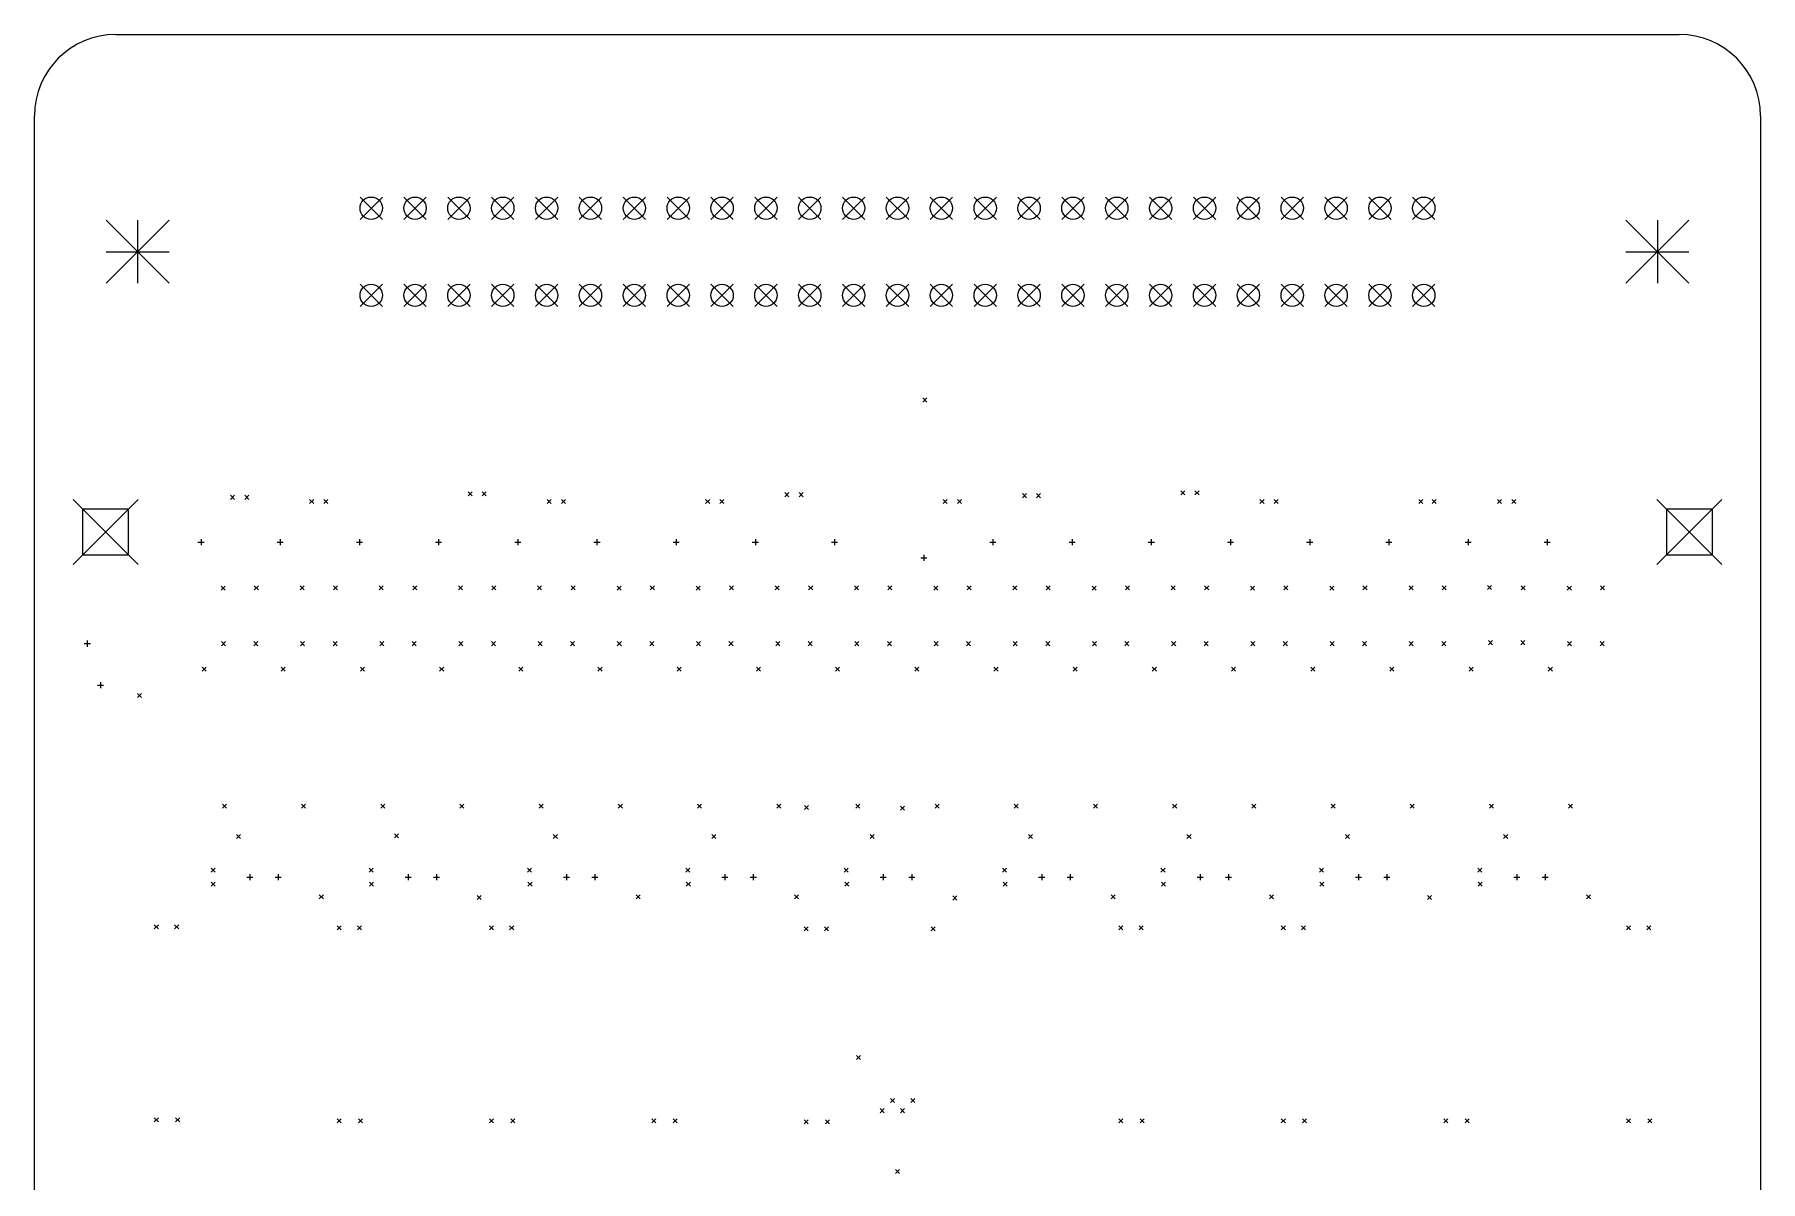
# Model space of a CAD drawing. Extents: x -2 to 85, y -27 to 85.
# Drawn here: x 0 to 85, y 28.5 to 85 of the extents above; entities that cross this region are included whole.
import ezdxf

# ---------------------------------------------------------------- set-up
doc = ezdxf.new("R2010")
doc.units = 0
doc.layers.add('BLACK', color=7, linetype='CONTINUOUS')

msp = doc.modelspace()

# ---------------------------------------------------------------- linework, layer by layer
at = {"layer": 'BLACK', "linetype": 'CONTINUOUS'}
for p, q in [((4, 85), (81, 85)), ((0, 4), (0, 81)), ((85, 81), (85, 4)), ((16.03, 76.995), (17.13, 75.895)), ((17.13, 76.995), (16.03, 75.895)), ((18.19, 76.995), (19.29, 75.895)), ((19.29, 76.995), (18.19, 75.895)), ((20.35, 76.995), (21.45, 75.895)), ((21.45, 76.995), (20.35, 75.895)), ((22.51, 76.995), (23.61, 75.895)), ((23.61, 76.995), (22.51, 75.895)), ((24.67, 76.995), (25.77, 75.895)), ((25.77, 76.995), (24.67, 75.895)), ((26.83, 76.995), (27.93, 75.895)), ((27.93, 76.995), (26.83, 75.895)), ((28.99, 76.995), (30.09, 75.895)), ((30.09, 76.995), (28.99, 75.895)), ((31.15, 76.995), (32.25, 75.895)), ((32.25, 76.995), (31.15, 75.895)), ((33.31, 76.995), (34.41, 75.895)), ((34.41, 76.995), (33.31, 75.895)), ((35.47, 76.995), (36.57, 75.895)), ((36.57, 76.995), (35.47, 75.895)), ((37.63, 76.995), (38.73, 75.895)), ((38.73, 76.995), (37.63, 75.895)), ((39.79, 76.995), (40.89, 75.895)), ((40.89, 76.995), (39.79, 75.895)), ((41.95, 76.995), (43.05, 75.895)), ((43.05, 76.995), (41.95, 75.895)), ((44.11, 76.995), (45.21, 75.895)), ((45.21, 76.995), (44.11, 75.895)), ((46.27, 76.995), (47.37, 75.895)), ((47.37, 76.995), (46.27, 75.895)), ((48.43, 76.995), (49.53, 75.895)), ((49.53, 76.995), (48.43, 75.895)), ((50.59, 76.995), (51.69, 75.895)), ((51.69, 76.995), (50.59, 75.895)), ((52.75, 76.995), (53.85, 75.895)), ((53.85, 76.995), (52.75, 75.895)), ((54.91, 76.995), (56.01, 75.895)), ((56.01, 76.995), (54.91, 75.895)), ((57.07, 76.995), (58.17, 75.895)), ((58.17, 76.995), (57.07, 75.895)), ((59.23, 76.995), (60.33, 75.895)), ((60.33, 76.995), (59.23, 75.895)), ((61.39, 76.995), (62.49, 75.895)), ((62.49, 76.995), (61.39, 75.895)), ((63.55, 76.995), (64.65, 75.895)), ((64.65, 76.995), (63.55, 75.895)), ((65.71, 76.995), (66.81, 75.895)), ((66.81, 76.995), (65.71, 75.895)), ((67.87, 76.995), (68.97, 75.895)), ((68.97, 76.995), (67.87, 75.895)), ((3.525, 75.85), (6.625, 72.75)), ((6.625, 75.85), (3.525, 72.75)), ((5.075, 75.85), (5.075, 72.75)), ((78.375, 75.85), (81.475, 72.75)), ((81.475, 75.85), (78.375, 72.75)), ((79.925, 75.85), (79.925, 72.75)), ((3.525, 74.3), (6.625, 74.3)), ((78.375, 74.3), (81.475, 74.3)), ((16.03, 72.705), (17.13, 71.605)), ((17.13, 72.705), (16.03, 71.605)), ((18.19, 72.705), (19.29, 71.605)), ((19.29, 72.705), (18.19, 71.605)), ((20.35, 72.705), (21.45, 71.605)), ((21.45, 72.705), (20.35, 71.605)), ((22.51, 72.705), (23.61, 71.605)), ((23.61, 72.705), (22.51, 71.605)), ((24.67, 72.705), (25.77, 71.605)), ((25.77, 72.705), (24.67, 71.605)), ((26.83, 72.705), (27.93, 71.605)), ((27.93, 72.705), (26.83, 71.605)), ((28.99, 72.705), (30.09, 71.605)), ((30.09, 72.705), (28.99, 71.605)), ((31.15, 72.705), (32.25, 71.605)), ((32.25, 72.705), (31.15, 71.605)), ((33.31, 72.705), (34.41, 71.605)), ((34.41, 72.705), (33.31, 71.605)), ((35.47, 72.705), (36.57, 71.605)), ((36.57, 72.705), (35.47, 71.605)), ((37.63, 72.705), (38.73, 71.605)), ((38.73, 72.705), (37.63, 71.605)), ((39.79, 72.705), (40.89, 71.605)), ((40.89, 72.705), (39.79, 71.605)), ((41.95, 72.705), (43.05, 71.605)), ((43.05, 72.705), (41.95, 71.605)), ((44.11, 72.705), (45.21, 71.605)), ((45.21, 72.705), (44.11, 71.605)), ((46.27, 72.705), (47.37, 71.605)), ((47.37, 72.705), (46.27, 71.605)), ((48.43, 72.705), (49.53, 71.605)), ((49.53, 72.705), (48.43, 71.605)), ((50.59, 72.705), (51.69, 71.605)), ((51.69, 72.705), (50.59, 71.605)), ((52.75, 72.705), (53.85, 71.605)), ((53.85, 72.705), (52.75, 71.605)), ((54.91, 72.705), (56.01, 71.605)), ((56.01, 72.705), (54.91, 71.605)), ((57.07, 72.705), (58.17, 71.605)), ((58.17, 72.705), (57.07, 71.605)), ((59.23, 72.705), (60.33, 71.605)), ((60.33, 72.705), (59.23, 71.605)), ((61.39, 72.705), (62.49, 71.605)), ((62.49, 72.705), (61.39, 71.605)), ((63.55, 72.705), (64.65, 71.605)), ((64.65, 72.705), (63.55, 71.605)), ((65.71, 72.705), (66.81, 71.605)), ((66.81, 72.705), (65.71, 71.605)), ((67.87, 72.705), (68.97, 71.605)), ((68.97, 72.705), (67.87, 71.605)), ((43.75, 67.1), (43.95, 66.9)), ((43.95, 67.1), (43.75, 66.9)), ((1.9, 62.1), (5.1, 58.9)), ((5.1, 62.1), (1.9, 58.9)), ((9.65, 62.3066), (9.85, 62.1066)), ((9.85, 62.3066), (9.65, 62.1066)), ((10.35, 62.3066), (10.55, 62.1066)), ((10.55, 62.3066), (10.35, 62.1066)), ((13.55, 62.1), (13.75, 61.9)), ((13.75, 62.1), (13.55, 61.9)), ((14.25, 62.1), (14.45, 61.9)), ((14.45, 62.1), (14.25, 61.9)), ((21.35, 62.4846), (21.55, 62.2846)), ((21.55, 62.4846), (21.35, 62.2846)), ((22.05, 62.4846), (22.25, 62.2846)), ((22.25, 62.4846), (22.05, 62.2846)), ((25.2497, 62.1), (25.4497, 61.9)), ((25.4497, 62.1), (25.2497, 61.9)), ((25.9497, 62.1), (26.1497, 61.9)), ((26.1497, 62.1), (25.9497, 61.9)), ((33.05, 62.1), (33.25, 61.9)), ((33.25, 62.1), (33.05, 61.9)), ((33.75, 62.1), (33.95, 61.9)), ((33.95, 62.1), (33.75, 61.9)), ((36.9498, 62.4374), (37.1497, 62.2374)), ((37.1497, 62.4374), (36.9498, 62.2374)), ((37.6497, 62.4374), (37.8498, 62.2374)), ((37.8498, 62.4374), (37.6497, 62.2374)), ((44.75, 62.1), (44.95, 61.9)), ((44.95, 62.1), (44.75, 61.9)), ((45.45, 62.1), (45.65, 61.9)), ((45.65, 62.1), (45.45, 61.9)), ((48.6497, 62.3873), (48.8498, 62.1873)), ((48.8498, 62.3873), (48.6497, 62.1873)), ((49.3498, 62.3873), (49.5497, 62.1873)), ((49.5497, 62.3873), (49.3498, 62.1873)), ((56.4497, 62.5237), (56.6497, 62.3237)), ((56.6497, 62.5237), (56.4497, 62.3237)), ((57.1497, 62.5237), (57.3498, 62.3237)), ((57.3498, 62.5237), (57.1497, 62.3237)), ((60.35, 62.1), (60.55, 61.9)), ((60.55, 62.1), (60.35, 61.9)), ((61.05, 62.1), (61.25, 61.9)), ((61.25, 62.1), (61.05, 61.9)), ((68.17, 62.1), (68.37, 61.9)), ((68.37, 62.1), (68.17, 61.9)), ((68.83, 62.1), (69.03, 61.9)), ((69.03, 62.1), (68.83, 61.9)), ((72.05, 62.1), (72.25, 61.9)), ((72.25, 62.1), (72.05, 61.9)), ((72.75, 62.1), (72.95, 61.9)), ((72.95, 62.1), (72.75, 61.9)), ((79.9, 62.1), (83.1, 58.9)), ((83.1, 62.1), (79.9, 58.9)), ((4.63138, 61.6314), (2.36862, 61.6314)), ((2.36862, 61.6314), (2.36862, 59.3686)), ((4.63138, 59.3686), (4.63138, 61.6314)), ((82.6314, 61.6314), (80.3686, 61.6314)), ((80.3686, 61.6314), (80.3686, 59.3686)), ((82.6314, 59.3686), (82.6314, 61.6314)), ((8.05, 60), (8.35, 60)), ((8.2, 60.15), (8.2, 59.85)), ((11.95, 60), (12.25, 60)), ((12.1, 60.15), (12.1, 59.85)), ((15.85, 60), (16.15, 60)), ((16, 60.15), (16, 59.85)), ((19.75, 60), (20.05, 60)), ((19.9, 60.15), (19.9, 59.85)), ((23.65, 60), (23.95, 60)), ((23.8, 60.15), (23.8, 59.85)), ((27.55, 60), (27.85, 60)), ((27.7, 60.15), (27.7, 59.85)), ((31.45, 60), (31.75, 60)), ((31.6, 60.15), (31.6, 59.85)), ((35.35, 60), (35.65, 60)), ((35.5, 60.15), (35.5, 59.85)), ((39.25, 60), (39.55, 60)), ((39.4, 60.15), (39.4, 59.85)), ((47.05, 60), (47.35, 60)), ((47.2, 60.15), (47.2, 59.85)), ((50.95, 60), (51.25, 60)), ((51.1, 60.15), (51.1, 59.85)), ((54.85, 60), (55.15, 60)), ((55, 60.15), (55, 59.85)), ((58.75, 60), (59.05, 60)), ((58.9, 60.15), (58.9, 59.85)), ((62.65, 60), (62.95, 60)), ((62.8, 60.15), (62.8, 59.85)), ((66.55, 60), (66.85, 60)), ((66.7, 60.15), (66.7, 59.85)), ((70.45, 60), (70.75, 60)), ((70.6, 60.15), (70.6, 59.85)), ((74.35, 60), (74.65, 60)), ((74.5, 60.15), (74.5, 59.85)), ((2.36862, 59.3686), (4.63138, 59.3686)), ((43.65, 59.225), (43.95, 59.225)), ((43.8, 59.375), (43.8, 59.075)), ((80.3686, 59.3686), (82.6314, 59.3686)), ((9.1875, 57.8375), (9.3875, 57.6375)), ((9.3875, 57.8375), (9.1875, 57.6375)), ((10.825, 57.85), (11.025, 57.65)), ((11.025, 57.85), (10.825, 57.65)), ((13.0747, 57.85), (13.2747, 57.65)), ((13.2747, 57.85), (13.0747, 57.65)), ((14.7247, 57.85), (14.9247, 57.65)), ((14.9247, 57.85), (14.7247, 57.65)), ((16.9748, 57.85), (17.1747, 57.65)), ((17.1747, 57.85), (16.9748, 57.65)), ((18.6247, 57.85), (18.8247, 57.65)), ((18.8247, 57.85), (18.6247, 57.65)), ((20.8747, 57.85), (21.0747, 57.65)), ((21.0747, 57.85), (20.8747, 57.65)), ((22.5247, 57.85), (22.7248, 57.65)), ((22.7248, 57.85), (22.5247, 57.65)), ((24.7747, 57.85), (24.9748, 57.65)), ((24.9748, 57.85), (24.7747, 57.65)), ((26.4247, 57.85), (26.6247, 57.65)), ((26.6247, 57.85), (26.4247, 57.65)), ((28.6874, 57.8374), (28.8874, 57.6374)), ((28.8874, 57.8374), (28.6874, 57.6374)), ((30.3247, 57.85), (30.5247, 57.65)), ((30.5247, 57.85), (30.3247, 57.65)), ((32.5874, 57.8374), (32.7874, 57.6374)), ((32.7874, 57.8374), (32.5874, 57.6374)), ((34.2248, 57.85), (34.4247, 57.65)), ((34.4247, 57.85), (34.2248, 57.65)), ((36.4748, 57.85), (36.6747, 57.65)), ((36.6747, 57.85), (36.4748, 57.65)), ((38.1247, 57.85), (38.3248, 57.65)), ((38.3248, 57.85), (38.1247, 57.65)), ((40.3747, 57.85), (40.5748, 57.65)), ((40.5748, 57.85), (40.3747, 57.65)), ((42.0247, 57.85), (42.2248, 57.65)), ((42.2248, 57.85), (42.0247, 57.65)), ((44.2874, 57.8374), (44.4874, 57.6374)), ((44.4874, 57.8374), (44.2874, 57.6374)), ((45.9247, 57.85), (46.1247, 57.65)), ((46.1247, 57.85), (45.9247, 57.65)), ((48.1747, 57.85), (48.3747, 57.65)), ((48.3747, 57.85), (48.1747, 57.65)), ((49.8247, 57.85), (50.0247, 57.65)), ((50.0247, 57.85), (49.8247, 57.65)), ((52.0874, 57.8374), (52.2874, 57.6374)), ((52.2874, 57.8374), (52.0874, 57.6374)), ((53.7248, 57.85), (53.9247, 57.65)), ((53.9247, 57.85), (53.7248, 57.65)), ((55.9748, 57.85), (56.1747, 57.65)), ((56.1747, 57.85), (55.9748, 57.65)), ((57.6247, 57.85), (57.8247, 57.65)), ((57.8247, 57.85), (57.6247, 57.65)), ((59.8874, 57.8374), (60.0874, 57.6374)), ((60.0874, 57.8374), (59.8874, 57.6374)), ((61.5247, 57.85), (61.7248, 57.65)), ((61.7248, 57.85), (61.5247, 57.65)), ((63.7874, 57.8374), (63.9874, 57.6374)), ((63.9874, 57.8374), (63.7874, 57.6374)), ((65.4248, 57.85), (65.6247, 57.65)), ((65.6247, 57.85), (65.4248, 57.65)), ((67.7, 57.85), (67.9, 57.65)), ((67.9, 57.85), (67.7, 57.65)), ((69.3247, 57.85), (69.5247, 57.65)), ((69.5247, 57.85), (69.3247, 57.65)), ((71.55, 57.8624), (71.75, 57.6624)), ((71.75, 57.8624), (71.55, 57.6624)), ((73.2124, 57.85), (73.4124, 57.65)), ((73.4124, 57.85), (73.2124, 57.65)), ((75.4874, 57.8374), (75.6874, 57.6374)), ((75.6874, 57.8374), (75.4874, 57.6374)), ((77.1247, 57.85), (77.3247, 57.65)), ((77.3247, 57.85), (77.1247, 57.65)), ((2.45, 55), (2.75, 55)), ((2.6, 55.15), (2.6, 54.85)), ((9.2005, 55.1), (9.4005, 54.9)), ((9.4005, 55.1), (9.2005, 54.9)), ((10.8, 55.1), (11, 54.9)), ((11, 55.1), (10.8, 54.9)), ((13.1002, 55.1), (13.3003, 54.9)), ((13.3003, 55.1), (13.1002, 54.9)), ((14.6997, 55.1), (14.8997, 54.9)), ((14.8997, 55.1), (14.6997, 54.9)), ((17.0002, 55.1), (17.2003, 54.9)), ((17.2003, 55.1), (17.0002, 54.9)), ((18.5998, 55.1), (18.7997, 54.9)), ((18.7997, 55.1), (18.5998, 54.9)), ((20.9002, 55.1), (21.1002, 54.9)), ((21.1002, 55.1), (20.9002, 54.9)), ((22.4997, 55.1), (22.6997, 54.9)), ((22.6997, 55.1), (22.4997, 54.9)), ((24.8002, 55.1), (25.0002, 54.9)), ((25.0002, 55.1), (24.8002, 54.9)), ((26.3997, 55.1), (26.5998, 54.9)), ((26.5998, 55.1), (26.3997, 54.9)), ((28.7002, 55.1), (28.9002, 54.9)), ((28.9002, 55.1), (28.7002, 54.9)), ((30.2997, 55.1), (30.4997, 54.9)), ((30.4997, 55.1), (30.2997, 54.9)), ((32.6002, 55.1), (32.8002, 54.9)), ((32.8002, 55.1), (32.6002, 54.9)), ((34.1998, 55.1), (34.3997, 54.9)), ((34.3997, 55.1), (34.1998, 54.9)), ((36.5003, 55.1), (36.7002, 54.9)), ((36.7002, 55.1), (36.5003, 54.9)), ((38.0998, 55.1), (38.2997, 54.9)), ((38.2997, 55.1), (38.0998, 54.9)), ((40.4002, 55.1), (40.6002, 54.9)), ((40.6002, 55.1), (40.4002, 54.9)), ((41.9997, 55.1), (42.1997, 54.9)), ((42.1997, 55.1), (41.9997, 54.9)), ((44.3002, 55.1), (44.5003, 54.9)), ((44.5003, 55.1), (44.3002, 54.9)), ((45.8997, 55.1), (46.0998, 54.9)), ((46.0998, 55.1), (45.8997, 54.9)), ((48.2002, 55.1), (48.4002, 54.9)), ((48.4002, 55.1), (48.2002, 54.9)), ((49.7997, 55.1), (49.9997, 54.9)), ((49.9997, 55.1), (49.7997, 54.9)), ((52.1002, 55.1), (52.3002, 54.9)), ((52.3002, 55.1), (52.1002, 54.9)), ((53.6997, 55.1), (53.8997, 54.9)), ((53.8997, 55.1), (53.6997, 54.9)), ((56.0002, 55.1), (56.2002, 54.9)), ((56.2002, 55.1), (56.0002, 54.9)), ((57.5998, 55.1), (57.7997, 54.9)), ((57.7997, 55.1), (57.5998, 54.9)), ((59.9002, 55.1), (60.1002, 54.9)), ((60.1002, 55.1), (59.9002, 54.9)), ((61.4997, 55.1), (61.6997, 54.9)), ((61.6997, 55.1), (61.4997, 54.9)), ((63.8002, 55.1), (64.0002, 54.9)), ((64.0002, 55.1), (63.8002, 54.9)), ((65.3997, 55.1), (65.5998, 54.9)), ((65.5998, 55.1), (65.3997, 54.9)), ((67.7002, 55.1), (67.9002, 54.9)), ((67.9002, 55.1), (67.7002, 54.9)), ((69.2998, 55.1), (69.4997, 54.9)), ((69.4997, 55.1), (69.2998, 54.9)), ((71.6003, 55.15), (71.8002, 54.95)), ((71.8002, 55.15), (71.6003, 54.95)), ((73.1997, 55.15), (73.3997, 54.95)), ((73.3997, 55.15), (73.1997, 54.95)), ((75.5002, 55.1), (75.7002, 54.9)), ((75.7002, 55.1), (75.5002, 54.9)), ((77.0998, 55.1), (77.2998, 54.9)), ((77.2998, 55.1), (77.0998, 54.9)), ((8.25, 53.85), (8.45, 53.65)), ((8.45, 53.85), (8.25, 53.65)), ((12.15, 53.85), (12.35, 53.65)), ((12.35, 53.85), (12.15, 53.65)), ((16.05, 53.85), (16.25, 53.65)), ((16.25, 53.85), (16.05, 53.65)), ((19.95, 53.85), (20.15, 53.65)), ((20.15, 53.85), (19.95, 53.65)), ((23.85, 53.85), (24.05, 53.65)), ((24.05, 53.85), (23.85, 53.65)), ((27.75, 53.85), (27.95, 53.65)), ((27.95, 53.85), (27.75, 53.65)), ((31.65, 53.85), (31.85, 53.65)), ((31.85, 53.85), (31.65, 53.65)), ((35.55, 53.85), (35.75, 53.65)), ((35.75, 53.85), (35.55, 53.65)), ((39.45, 53.85), (39.65, 53.65)), ((39.65, 53.85), (39.45, 53.65)), ((43.35, 53.85), (43.55, 53.65)), ((43.55, 53.85), (43.35, 53.65)), ((47.25, 53.85), (47.45, 53.65)), ((47.45, 53.85), (47.25, 53.65)), ((51.15, 53.85), (51.35, 53.65)), ((51.35, 53.85), (51.15, 53.65)), ((55.05, 53.85), (55.25, 53.65)), ((55.25, 53.85), (55.05, 53.65)), ((58.95, 53.85), (59.15, 53.65)), ((59.15, 53.85), (58.95, 53.65)), ((62.85, 53.85), (63.05, 53.65)), ((63.05, 53.85), (62.85, 53.65)), ((66.75, 53.85), (66.95, 53.65)), ((66.95, 53.85), (66.75, 53.65)), ((70.65, 53.85), (70.85, 53.65)), ((70.85, 53.85), (70.65, 53.65)), ((74.55, 53.85), (74.75, 53.65)), ((74.75, 53.85), (74.55, 53.65)), ((3.1, 52.95), (3.4, 52.95)), ((3.25, 53.1), (3.25, 52.8)), ((5.075, 52.55), (5.275, 52.35)), ((5.275, 52.55), (5.075, 52.35)), ((9.25, 47.1), (9.45, 46.9)), ((9.45, 47.1), (9.25, 46.9)), ((13.15, 47.1), (13.35, 46.9)), ((13.35, 47.1), (13.15, 46.9)), ((17.05, 47.1), (17.25, 46.9)), ((17.25, 47.1), (17.05, 46.9)), ((20.95, 47.1), (21.15, 46.9)), ((21.15, 47.1), (20.95, 46.9)), ((24.85, 47.1), (25.05, 46.9)), ((25.05, 47.1), (24.85, 46.9)), ((28.75, 47.1), (28.95, 46.9)), ((28.95, 47.1), (28.75, 46.9)), ((32.65, 47.1), (32.85, 46.9)), ((32.85, 47.1), (32.65, 46.9)), ((36.55, 47.1), (36.75, 46.9)), ((36.75, 47.1), (36.55, 46.9)), ((37.925, 47.025), (38.125, 46.825)), ((38.125, 47.025), (37.925, 46.825)), ((40.45, 47.1), (40.65, 46.9)), ((40.65, 47.1), (40.45, 46.9)), ((42.65, 47), (42.85, 46.8)), ((42.85, 47), (42.65, 46.8)), ((44.35, 47.1), (44.55, 46.9)), ((44.55, 47.1), (44.35, 46.9)), ((48.25, 47.1), (48.45, 46.9)), ((48.45, 47.1), (48.25, 46.9)), ((52.15, 47.1), (52.35, 46.9)), ((52.35, 47.1), (52.15, 46.9)), ((56.05, 47.1), (56.25, 46.9)), ((56.25, 47.1), (56.05, 46.9)), ((59.95, 47.1), (60.15, 46.9)), ((60.15, 47.1), (59.95, 46.9)), ((63.85, 47.1), (64.05, 46.9)), ((64.05, 47.1), (63.85, 46.9)), ((67.75, 47.1), (67.95, 46.9)), ((67.95, 47.1), (67.75, 46.9)), ((71.65, 47.1), (71.85, 46.9)), ((71.85, 47.1), (71.65, 46.9)), ((75.55, 47.1), (75.75, 46.9)), ((75.75, 47.1), (75.55, 46.9)), ((9.95, 45.6), (10.15, 45.4)), ((10.15, 45.6), (9.95, 45.4)), ((17.7307, 45.6307), (17.9307, 45.4307)), ((17.9307, 45.6307), (17.7307, 45.4307)), ((25.55, 45.6), (25.75, 45.4)), ((25.75, 45.6), (25.55, 45.4)), ((33.3557, 45.6), (33.5557, 45.4)), ((33.5557, 45.6), (33.3557, 45.4)), ((41.1557, 45.6057), (41.3557, 45.4057)), ((41.3557, 45.6057), (41.1557, 45.4057)), ((48.95, 45.6), (49.15, 45.4)), ((49.15, 45.6), (48.95, 45.4)), ((56.7557, 45.6), (56.9557, 45.4)), ((56.9557, 45.6), (56.7557, 45.4)), ((64.5557, 45.6), (64.7557, 45.4)), ((64.7557, 45.6), (64.5557, 45.4)), ((72.35, 45.6), (72.55, 45.4)), ((72.55, 45.6), (72.35, 45.4)), ((8.7, 43.95), (8.9, 43.75)), ((8.9, 43.95), (8.7, 43.75)), ((10.45, 43.5), (10.75, 43.5)), ((10.6, 43.65), (10.6, 43.35)), ((11.85, 43.5), (12.15, 43.5)), ((12, 43.65), (12, 43.35)), ((16.475, 43.95), (16.675, 43.75)), ((16.675, 43.95), (16.475, 43.75)), ((18.25, 43.5), (18.55, 43.5)), ((18.4, 43.65), (18.4, 43.35)), ((19.65, 43.5), (19.95, 43.5)), ((19.8, 43.65), (19.8, 43.35)), ((24.275, 43.95), (24.475, 43.75)), ((24.475, 43.95), (24.275, 43.75)), ((26.05, 43.5), (26.35, 43.5)), ((26.2, 43.65), (26.2, 43.35)), ((27.45, 43.5), (27.75, 43.5)), ((27.6, 43.65), (27.6, 43.35)), ((32.075, 43.95), (32.275, 43.75)), ((32.275, 43.95), (32.075, 43.75)), ((33.85, 43.5), (34.15, 43.5)), ((34, 43.65), (34, 43.35)), ((35.25, 43.5), (35.55, 43.5)), ((35.4, 43.65), (35.4, 43.35)), ((39.875, 43.95), (40.075, 43.75)), ((40.075, 43.95), (39.875, 43.75)), ((41.65, 43.5), (41.95, 43.5)), ((41.8, 43.65), (41.8, 43.35)), ((43.05, 43.5), (43.35, 43.5)), ((43.2, 43.65), (43.2, 43.35)), ((47.675, 43.95), (47.875, 43.75)), ((47.875, 43.95), (47.675, 43.75)), ((49.45, 43.5), (49.75, 43.5)), ((49.6, 43.65), (49.6, 43.35)), ((50.85, 43.5), (51.15, 43.5)), ((51, 43.65), (51, 43.35)), ((55.475, 43.95), (55.675, 43.75)), ((55.675, 43.95), (55.475, 43.75)), ((57.25, 43.5), (57.55, 43.5)), ((57.4, 43.65), (57.4, 43.35)), ((58.65, 43.5), (58.95, 43.5)), ((58.8, 43.65), (58.8, 43.35)), ((63.275, 43.95), (63.475, 43.75)), ((63.475, 43.95), (63.275, 43.75)), ((65.05, 43.5), (65.35, 43.5)), ((65.2, 43.65), (65.2, 43.35)), ((66.45, 43.5), (66.75, 43.5)), ((66.6, 43.65), (66.6, 43.35)), ((71.075, 43.95), (71.275, 43.75)), ((71.275, 43.95), (71.075, 43.75)), ((72.85, 43.5), (73.15, 43.5)), ((73, 43.65), (73, 43.35)), ((74.25, 43.5), (74.55, 43.5)), ((74.4, 43.65), (74.4, 43.35)), ((8.7, 43.25), (8.9, 43.05)), ((8.9, 43.25), (8.7, 43.05)), ((14.025, 42.625), (14.225, 42.425)), ((14.225, 42.625), (14.025, 42.425)), ((16.5, 43.25), (16.7, 43.05)), ((16.7, 43.25), (16.5, 43.05)), ((21.8, 42.6), (22, 42.4)), ((22, 42.6), (21.8, 42.4)), ((24.3, 43.25), (24.5, 43.05)), ((24.5, 43.25), (24.3, 43.05)), ((29.625, 42.625), (29.825, 42.425)), ((29.825, 42.625), (29.625, 42.425)), ((32.1, 43.25), (32.3, 43.05)), ((32.3, 43.25), (32.1, 43.05)), ((37.425, 42.625), (37.625, 42.425)), ((37.625, 42.625), (37.425, 42.425)), ((39.9, 43.25), (40.1, 43.05)), ((40.1, 43.25), (39.9, 43.05)), ((45.225, 42.575), (45.425, 42.375)), ((45.425, 42.575), (45.225, 42.375)), ((47.7, 43.25), (47.9, 43.05)), ((47.9, 43.25), (47.7, 43.05)), ((53.025, 42.625), (53.225, 42.425)), ((53.225, 42.625), (53.025, 42.425)), ((55.5, 43.25), (55.7, 43.05)), ((55.7, 43.25), (55.5, 43.05)), ((60.825, 42.625), (61.025, 42.425)), ((61.025, 42.625), (60.825, 42.425)), ((63.3, 43.25), (63.5, 43.05)), ((63.5, 43.25), (63.3, 43.05)), ((68.6, 42.6), (68.8, 42.4)), ((68.8, 42.6), (68.6, 42.4)), ((71.1, 43.25), (71.3, 43.05)), ((71.3, 43.25), (71.1, 43.05)), ((76.425, 42.625), (76.625, 42.425)), ((76.625, 42.625), (76.425, 42.425)), ((5.9, 41.15), (6.1, 40.95)), ((6.1, 41.15), (5.9, 40.95)), ((6.9, 41.15), (7.1, 40.95)), ((7.1, 41.15), (6.9, 40.95)), ((14.9, 41.1), (15.1, 40.9)), ((15.1, 41.1), (14.9, 40.9)), ((15.9, 41.1), (16.1, 40.9)), ((16.1, 41.1), (15.9, 40.9)), ((22.4, 41.1), (22.6, 40.9)), ((22.6, 41.1), (22.4, 40.9)), ((23.4, 41.1), (23.6, 40.9)), ((23.6, 41.1), (23.4, 40.9)), ((37.9, 41.05), (38.1, 40.85)), ((38.1, 41.05), (37.9, 40.85)), ((38.9, 41.05), (39.1, 40.85)), ((39.1, 41.05), (38.9, 40.85)), ((44.15, 41.05), (44.35, 40.85)), ((44.35, 41.05), (44.15, 40.85)), ((53.4, 41.1), (53.6, 40.9)), ((53.6, 41.1), (53.4, 40.9)), ((54.4, 41.1), (54.6, 40.9)), ((54.6, 41.1), (54.4, 40.9)), ((61.4, 41.1), (61.6, 40.9)), ((61.6, 41.1), (61.4, 40.9)), ((62.4, 41.1), (62.6, 40.9)), ((62.6, 41.1), (62.4, 40.9)), ((78.4, 41.1), (78.6, 40.9)), ((78.6, 41.1), (78.4, 40.9)), ((79.4, 41.1), (79.6, 40.9)), ((79.6, 41.1), (79.4, 40.9)), ((40.475, 34.725), (40.675, 34.525)), ((40.675, 34.725), (40.475, 34.525)), ((42.15, 32.6), (42.35, 32.4)), ((42.35, 32.6), (42.15, 32.4)), ((43.15, 32.6), (43.35, 32.4)), ((43.35, 32.6), (43.15, 32.4)), ((5.9, 31.65), (6.1, 31.45)), ((6.1, 31.65), (5.9, 31.45)), ((6.95, 31.65), (7.15, 31.45)), ((7.15, 31.65), (6.95, 31.45)), ((14.9, 31.6), (15.1, 31.4)), ((15.1, 31.6), (14.9, 31.4)), ((15.95, 31.6), (16.15, 31.4)), ((16.15, 31.6), (15.95, 31.4)), ((22.4, 31.6), (22.6, 31.4)), ((22.6, 31.6), (22.4, 31.4)), ((23.45, 31.6), (23.65, 31.4)), ((23.65, 31.6), (23.45, 31.4)), ((30.4, 31.6), (30.6, 31.4)), ((30.6, 31.6), (30.4, 31.4)), ((31.45, 31.6), (31.65, 31.4)), ((31.65, 31.6), (31.45, 31.4)), ((37.9, 31.55), (38.1, 31.35)), ((38.1, 31.55), (37.9, 31.35)), ((38.95, 31.55), (39.15, 31.35)), ((39.15, 31.55), (38.95, 31.35)), ((41.65, 32.1), (41.85, 31.9)), ((41.85, 32.1), (41.65, 31.9)), ((42.65, 32.1), (42.85, 31.9)), ((42.85, 32.1), (42.65, 31.9)), ((53.4, 31.6), (53.6, 31.4)), ((53.6, 31.6), (53.4, 31.4)), ((54.45, 31.6), (54.65, 31.4)), ((54.65, 31.6), (54.45, 31.4)), ((61.4, 31.6), (61.6, 31.4)), ((61.6, 31.6), (61.4, 31.4)), ((62.45, 31.6), (62.65, 31.4)), ((62.65, 31.6), (62.45, 31.4)), ((69.4, 31.6), (69.6, 31.4)), ((69.6, 31.6), (69.4, 31.4)), ((70.45, 31.6), (70.65, 31.4)), ((70.65, 31.6), (70.45, 31.4)), ((78.4, 31.6), (78.6, 31.4)), ((78.6, 31.6), (78.4, 31.4)), ((79.45, 31.6), (79.65, 31.4)), ((79.65, 31.6), (79.45, 31.4)), ((42.4, 29.1), (42.6, 28.9)), ((42.6, 29.1), (42.4, 28.9))]:
    msp.add_line(p, q, dxfattribs=at)
at = {"layer": 'BLACK'}
for centre in [(16.58, 76.445), (18.74, 76.445), (20.9, 76.445), (23.06, 76.445), (25.22, 76.445), (27.38, 76.445), (29.54, 76.445), (31.7, 76.445), (33.86, 76.445), (36.02, 76.445), (38.18, 76.445), (40.34, 76.445), (42.5, 76.445), (44.66, 76.445), (46.82, 76.445), (48.98, 76.445), (51.14, 76.445), (53.3, 76.445), (55.46, 76.445), (57.62, 76.445), (59.78, 76.445), (61.94, 76.445), (64.1, 76.445), (66.26, 76.445), (68.42, 76.445), (16.58, 72.155), (18.74, 72.155), (20.9, 72.155), (23.06, 72.155), (25.22, 72.155), (27.38, 72.155), (29.54, 72.155), (31.7, 72.155), (33.86, 72.155), (36.02, 72.155), (38.18, 72.155), (40.34, 72.155), (42.5, 72.155), (44.66, 72.155), (46.82, 72.155), (48.98, 72.155), (51.14, 72.155), (53.3, 72.155), (55.46, 72.155), (57.62, 72.155), (59.78, 72.155), (61.94, 72.155), (64.1, 72.155), (66.26, 72.155), (68.42, 72.155)]:
    msp.add_circle(centre, 0.55, dxfattribs=at)
for centre, start, end in [((4, 81), 90, 180), ((81, 81), 0, 90)]:
    msp.add_arc(centre, 4, start, end, dxfattribs=at)

doc.saveas('drawing.dxf')
